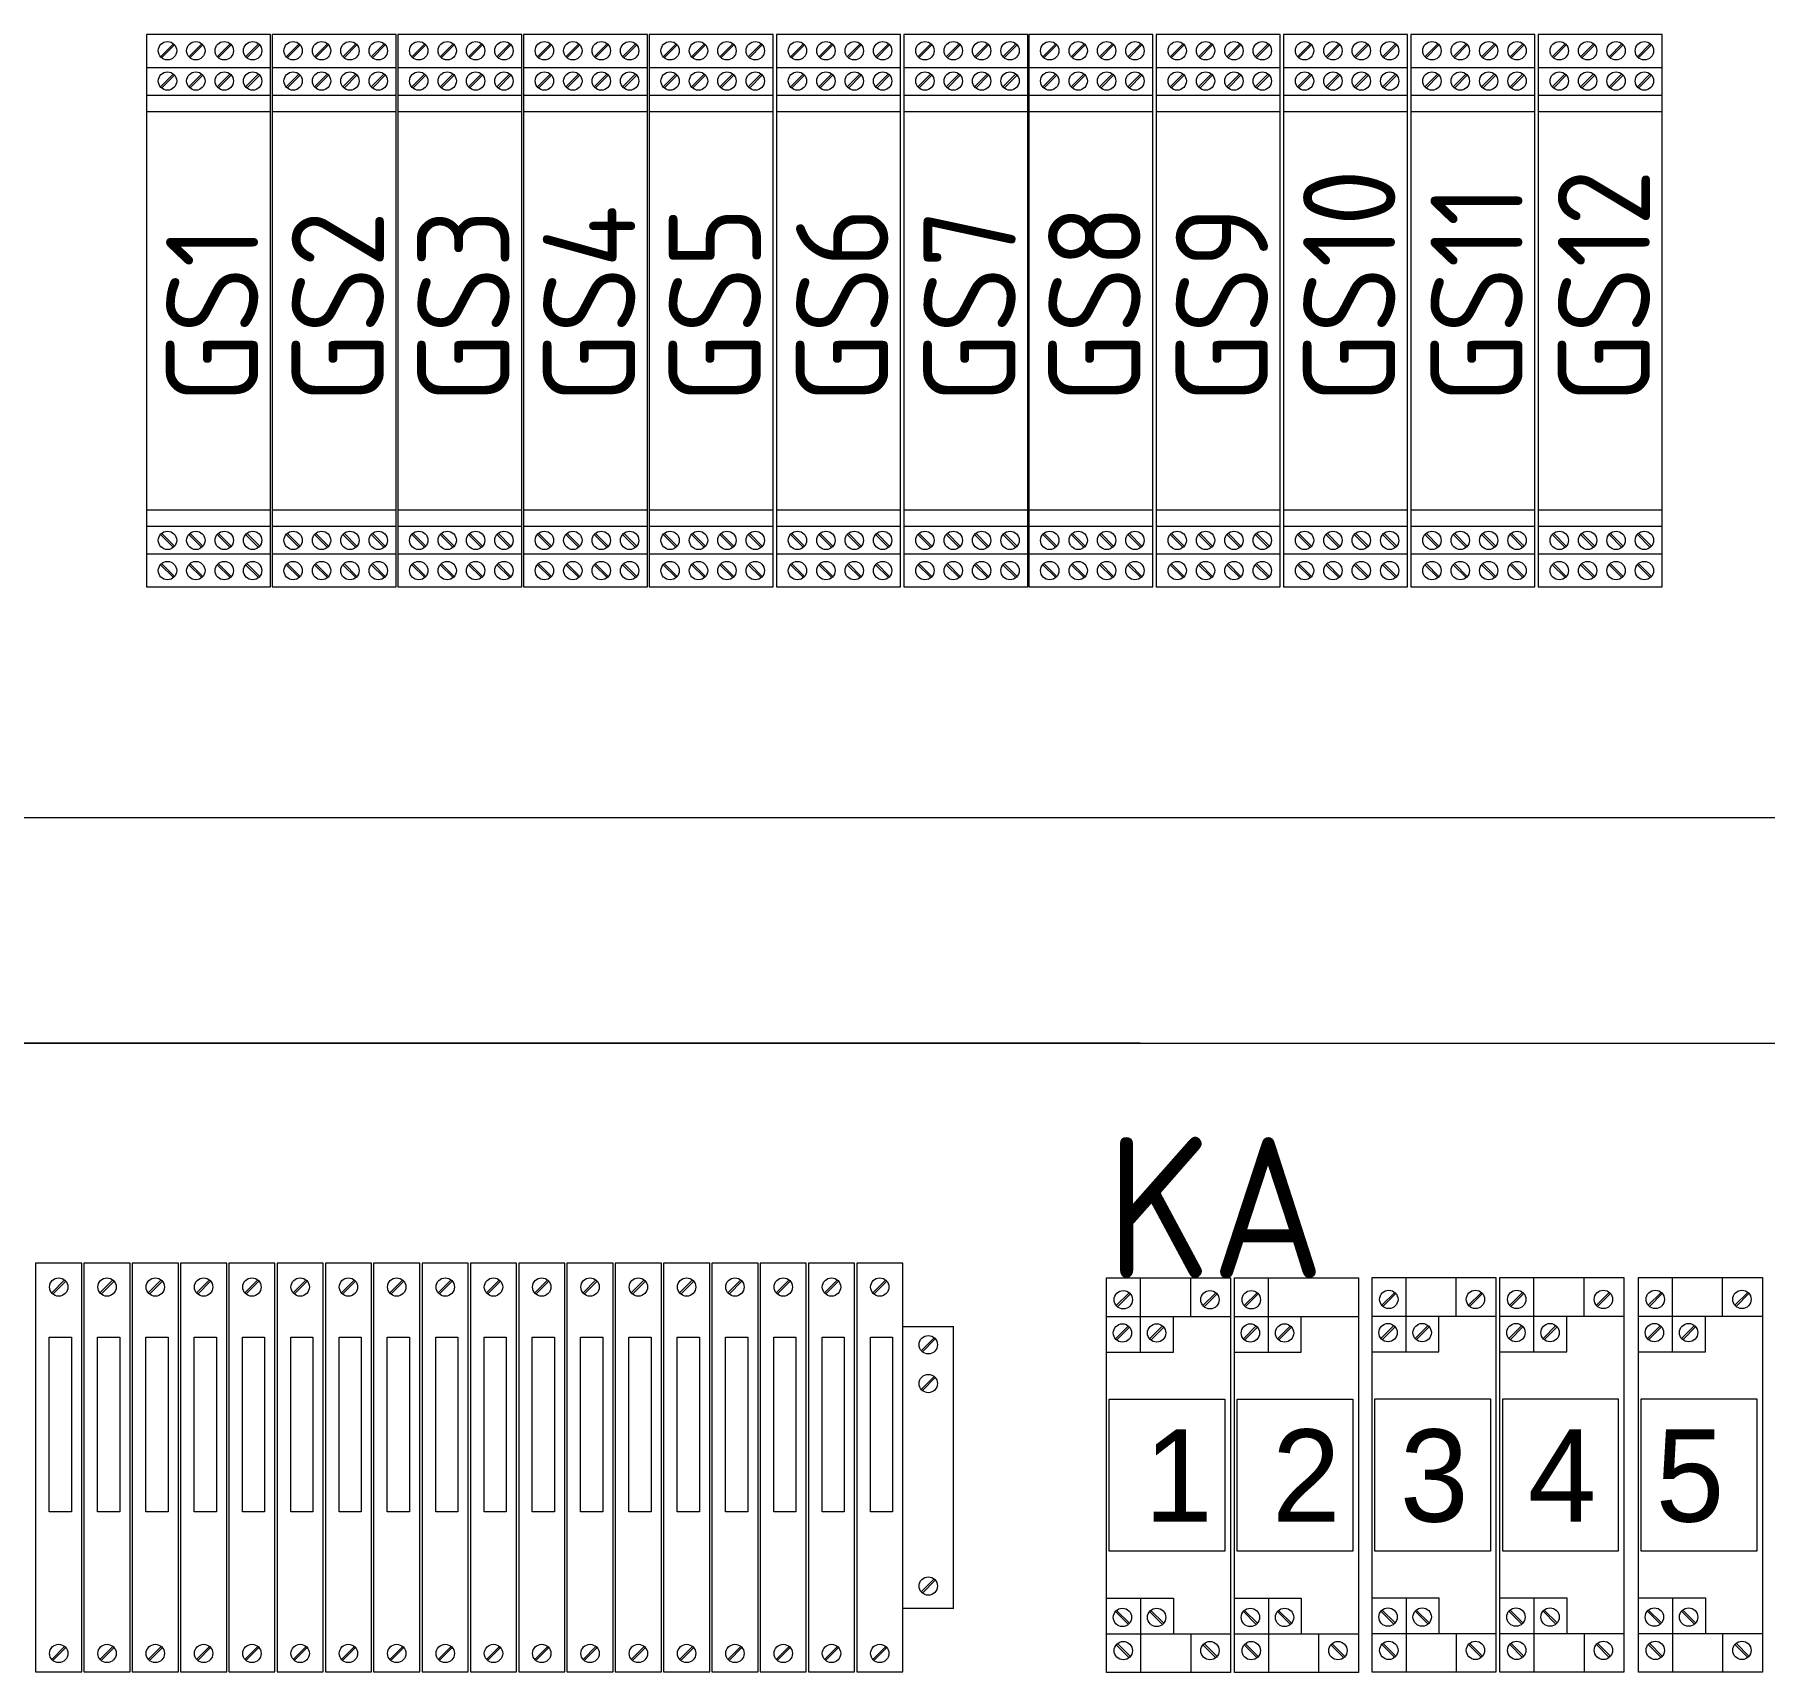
# Model space of a CAD drawing. Header units: millimetres. Extents: x 32721 to 103787, y 57624 to 127312.
# Drawn here: x 38642.2 to 38949.2, y 59503.5 to 59794.2 of the extents above; entities that cross this region are included whole.
import ezdxf

# ---------------------------------------------------------------- set-up
doc = ezdxf.new("R2010")
doc.units = ezdxf.units.MM
doc.header["$LTSCALE"] = 10
doc.layers.add('1轮廓实线层', color=7, linetype='Continuous', lineweight=18)
doc.layers.add('6文字层', color=3, linetype='Continuous', lineweight=18)
doc.styles.get("Standard").update_dxf_attribs({"font": 'isocp.shx', "width": 0.707, "bigfont": 'hztxt.shx'})
doc.styles.add('样式 1', font='SIMYOU.TTF', dxfattribs={"width": 0.75})

msp = doc.modelspace()

# ---------------------------------------------------------------- linework, layer by layer
at = {"layer": '1轮廓实线层', "lineweight": 13}
for p, q in [((38684.09, 59794.21), (38662.09, 59794.21)), ((38662.09, 59794.21), (38662.09, 59696.21)), ((38664.57, 59790.29), (38666.87, 59792.59)), ((38664.77, 59790.09), (38667.07, 59792.38)), ((38669.6, 59790.29), (38671.9, 59792.59)), ((38669.81, 59790.09), (38672.1, 59792.38)), ((38674.64, 59790.29), (38676.94, 59792.59)), ((38674.84, 59790.09), (38677.14, 59792.38)), ((38679.68, 59790.29), (38681.98, 59792.59)), ((38679.88, 59790.09), (38682.18, 59792.38)), ((38684.09, 59696.21), (38684.09, 59794.21)), ((38706.4, 59794.21), (38684.4, 59794.21)), ((38684.4, 59794.21), (38684.4, 59696.21)), ((38686.87, 59790.29), (38689.17, 59792.59)), ((38687.07, 59790.09), (38689.37, 59792.38)), ((38691.91, 59790.29), (38694.21, 59792.59)), ((38692.11, 59790.09), (38694.41, 59792.38)), ((38696.94, 59790.29), (38699.24, 59792.59)), ((38697.15, 59790.09), (38699.44, 59792.38)), ((38701.98, 59790.29), (38704.28, 59792.59)), ((38702.18, 59790.09), (38704.48, 59792.38)), ((38706.4, 59696.21), (38706.4, 59794.21)), ((38728.7, 59794.21), (38706.7, 59794.21)), ((38706.7, 59794.21), (38706.7, 59696.21)), ((38709.17, 59790.29), (38711.47, 59792.59)), ((38709.37, 59790.09), (38711.67, 59792.38)), ((38714.21, 59790.29), (38716.51, 59792.59)), ((38714.41, 59790.09), (38716.71, 59792.38)), ((38719.25, 59790.29), (38721.55, 59792.59)), ((38719.45, 59790.09), (38721.75, 59792.38)), ((38724.28, 59790.29), (38726.58, 59792.59)), ((38724.49, 59790.09), (38726.78, 59792.38)), ((38728.7, 59696.21), (38728.7, 59794.21)), ((38751, 59794.21), (38729, 59794.21)), ((38729, 59794.21), (38729, 59696.21)), ((38731.47, 59790.29), (38733.77, 59792.59)), ((38731.68, 59790.09), (38733.97, 59792.38)), ((38736.51, 59790.29), (38738.81, 59792.59)), ((38736.71, 59790.09), (38739.01, 59792.38)), ((38741.55, 59790.29), (38743.85, 59792.59)), ((38741.75, 59790.09), (38744.05, 59792.38)), ((38746.59, 59790.29), (38748.88, 59792.59)), ((38746.79, 59790.09), (38749.09, 59792.38)), ((38751, 59696.21), (38751, 59794.21)), ((38773.3, 59794.21), (38751.3, 59794.21)), ((38751.3, 59794.21), (38751.3, 59696.21)), ((38753.78, 59790.29), (38756.08, 59792.59)), ((38753.98, 59790.09), (38756.28, 59792.38)), ((38758.81, 59790.29), (38761.11, 59792.59)), ((38759.02, 59790.09), (38761.31, 59792.38)), ((38763.85, 59790.29), (38766.15, 59792.59)), ((38764.05, 59790.09), (38766.35, 59792.38)), ((38768.89, 59790.29), (38771.19, 59792.59)), ((38769.09, 59790.09), (38771.39, 59792.38)), ((38773.3, 59696.21), (38773.3, 59794.21)), ((38795.91, 59794.21), (38773.91, 59794.21)), ((38773.91, 59794.21), (38773.91, 59696.21)), ((38776.38, 59790.29), (38778.68, 59792.59)), ((38776.58, 59790.09), (38778.88, 59792.38)), ((38781.42, 59790.29), (38783.72, 59792.59)), ((38781.62, 59790.09), (38783.92, 59792.38)), ((38786.46, 59790.29), (38788.75, 59792.59)), ((38786.66, 59790.09), (38788.96, 59792.38)), ((38791.49, 59790.29), (38793.79, 59792.59)), ((38791.7, 59790.09), (38793.99, 59792.38)), ((38795.91, 59696.21), (38795.91, 59794.21)), ((38818.51, 59794.21), (38796.51, 59794.21)), ((38796.51, 59794.21), (38796.51, 59696.21)), ((38798.99, 59790.29), (38801.28, 59792.59)), ((38799.19, 59790.09), (38801.49, 59792.38)), ((38804.02, 59790.29), (38806.32, 59792.59)), ((38804.23, 59790.09), (38806.52, 59792.38)), ((38809.06, 59790.29), (38811.36, 59792.59)), ((38809.26, 59790.09), (38811.56, 59792.38)), ((38814.1, 59790.29), (38816.4, 59792.59)), ((38814.3, 59790.09), (38816.6, 59792.38)), ((38818.51, 59696.21), (38818.51, 59794.21)), ((38840.69, 59794.21), (38818.69, 59794.21)), ((38818.69, 59794.21), (38818.69, 59696.21)), ((38821.16, 59790.29), (38823.46, 59792.59)), ((38821.36, 59790.09), (38823.66, 59792.38)), ((38826.2, 59790.29), (38828.5, 59792.59)), ((38826.4, 59790.09), (38828.7, 59792.38)), ((38831.24, 59790.29), (38833.53, 59792.59)), ((38831.44, 59790.09), (38833.74, 59792.38)), ((38836.27, 59790.29), (38838.57, 59792.59)), ((38836.48, 59790.09), (38838.77, 59792.38)), ((38840.69, 59696.21), (38840.69, 59794.21)), ((38863.29, 59794.21), (38841.29, 59794.21)), ((38841.29, 59794.21), (38841.29, 59696.21)), ((38843.77, 59790.29), (38846.07, 59792.59)), ((38843.97, 59790.09), (38846.27, 59792.38)), ((38848.8, 59790.29), (38851.1, 59792.59)), ((38849.01, 59790.09), (38851.3, 59792.38)), ((38853.84, 59790.29), (38856.14, 59792.59)), ((38854.04, 59790.09), (38856.34, 59792.38)), ((38858.88, 59790.29), (38861.18, 59792.59)), ((38859.08, 59790.09), (38861.38, 59792.38)), ((38863.29, 59696.21), (38863.29, 59794.21)), ((38885.9, 59794.21), (38863.9, 59794.21)), ((38863.9, 59794.21), (38863.9, 59696.21)), ((38866.37, 59790.29), (38868.67, 59792.59)), ((38866.57, 59790.09), (38868.87, 59792.38)), ((38871.41, 59790.29), (38873.71, 59792.59)), ((38871.61, 59790.09), (38873.91, 59792.38)), ((38876.45, 59790.29), (38878.74, 59792.59)), ((38876.65, 59790.09), (38878.95, 59792.38)), ((38881.48, 59790.29), (38883.78, 59792.59)), ((38881.68, 59790.09), (38883.98, 59792.38)), ((38885.9, 59696.21), (38885.9, 59794.21)), ((38908.5, 59794.21), (38886.5, 59794.21)), ((38886.5, 59794.21), (38886.5, 59696.21)), ((38888.98, 59790.29), (38891.27, 59792.59)), ((38889.18, 59790.09), (38891.48, 59792.38)), ((38894.01, 59790.29), (38896.31, 59792.59)), ((38894.22, 59790.09), (38896.51, 59792.38)), ((38899.05, 59790.29), (38901.35, 59792.59)), ((38899.25, 59790.09), (38901.55, 59792.38)), ((38904.09, 59790.29), (38906.39, 59792.59)), ((38904.29, 59790.09), (38906.59, 59792.38)), ((38908.5, 59696.21), (38908.5, 59794.21)), ((38931.11, 59794.21), (38909.11, 59794.21)), ((38909.11, 59794.21), (38909.11, 59696.21)), ((38911.58, 59790.29), (38913.88, 59792.59)), ((38911.78, 59790.09), (38914.08, 59792.38)), ((38916.62, 59790.29), (38918.92, 59792.59)), ((38916.82, 59790.09), (38919.12, 59792.38)), ((38921.66, 59790.29), (38923.95, 59792.59)), ((38921.86, 59790.09), (38924.16, 59792.38)), ((38926.69, 59790.29), (38928.99, 59792.59)), ((38926.89, 59790.09), (38929.19, 59792.38)), ((38931.11, 59696.21), (38931.11, 59794.21)), ((38662.09, 59788.39), (38684.09, 59788.39)), ((38664.57, 59784.92), (38666.87, 59787.22)), ((38664.77, 59784.72), (38667.07, 59787.01)), ((38669.6, 59784.92), (38671.9, 59787.22)), ((38669.81, 59784.72), (38672.1, 59787.01)), ((38674.64, 59784.92), (38676.94, 59787.22)), ((38674.84, 59784.72), (38677.14, 59787.01)), ((38679.68, 59784.92), (38681.98, 59787.22)), ((38679.88, 59784.72), (38682.18, 59787.01)), ((38684.4, 59788.39), (38706.4, 59788.39)), ((38686.87, 59784.92), (38689.17, 59787.22)), ((38687.07, 59784.72), (38689.37, 59787.01)), ((38691.91, 59784.92), (38694.21, 59787.22)), ((38692.11, 59784.72), (38694.41, 59787.01)), ((38696.94, 59784.92), (38699.24, 59787.22)), ((38697.15, 59784.72), (38699.44, 59787.01)), ((38701.98, 59784.92), (38704.28, 59787.22)), ((38702.18, 59784.72), (38704.48, 59787.01)), ((38706.7, 59788.39), (38728.7, 59788.39)), ((38709.17, 59784.92), (38711.47, 59787.22)), ((38709.37, 59784.72), (38711.67, 59787.01)), ((38714.21, 59784.92), (38716.51, 59787.22)), ((38714.41, 59784.72), (38716.71, 59787.01)), ((38719.25, 59784.92), (38721.55, 59787.22)), ((38719.45, 59784.72), (38721.75, 59787.01)), ((38724.28, 59784.92), (38726.58, 59787.22)), ((38724.49, 59784.72), (38726.78, 59787.01)), ((38729, 59788.39), (38751, 59788.39)), ((38731.47, 59784.92), (38733.77, 59787.22)), ((38731.68, 59784.72), (38733.97, 59787.01)), ((38736.51, 59784.92), (38738.81, 59787.22)), ((38736.71, 59784.72), (38739.01, 59787.01)), ((38741.55, 59784.92), (38743.85, 59787.22)), ((38741.75, 59784.72), (38744.05, 59787.01)), ((38746.59, 59784.92), (38748.88, 59787.22)), ((38746.79, 59784.72), (38749.09, 59787.01)), ((38751.3, 59788.39), (38773.3, 59788.39)), ((38753.78, 59784.92), (38756.08, 59787.22)), ((38753.98, 59784.72), (38756.28, 59787.01)), ((38758.81, 59784.92), (38761.11, 59787.22)), ((38759.02, 59784.72), (38761.31, 59787.01)), ((38763.85, 59784.92), (38766.15, 59787.22)), ((38764.05, 59784.72), (38766.35, 59787.01)), ((38768.89, 59784.92), (38771.19, 59787.22)), ((38769.09, 59784.72), (38771.39, 59787.01)), ((38773.91, 59788.39), (38795.91, 59788.39)), ((38776.38, 59784.92), (38778.68, 59787.22)), ((38776.58, 59784.72), (38778.88, 59787.01)), ((38781.42, 59784.92), (38783.72, 59787.22)), ((38781.62, 59784.72), (38783.92, 59787.01)), ((38786.46, 59784.92), (38788.75, 59787.22)), ((38786.66, 59784.72), (38788.96, 59787.01)), ((38791.49, 59784.92), (38793.79, 59787.22)), ((38791.7, 59784.72), (38793.99, 59787.01)), ((38796.51, 59788.39), (38818.51, 59788.39)), ((38798.99, 59784.92), (38801.28, 59787.22)), ((38799.19, 59784.72), (38801.49, 59787.01)), ((38804.02, 59784.92), (38806.32, 59787.22)), ((38804.23, 59784.72), (38806.52, 59787.01)), ((38809.06, 59784.92), (38811.36, 59787.22)), ((38809.26, 59784.72), (38811.56, 59787.01)), ((38814.1, 59784.92), (38816.4, 59787.22)), ((38814.3, 59784.72), (38816.6, 59787.01)), ((38818.69, 59788.39), (38840.69, 59788.39)), ((38821.16, 59784.92), (38823.46, 59787.22)), ((38821.36, 59784.72), (38823.66, 59787.01)), ((38826.2, 59784.92), (38828.5, 59787.22)), ((38826.4, 59784.72), (38828.7, 59787.01)), ((38831.24, 59784.92), (38833.53, 59787.22)), ((38831.44, 59784.72), (38833.74, 59787.01)), ((38836.27, 59784.92), (38838.57, 59787.22)), ((38836.48, 59784.72), (38838.77, 59787.01)), ((38841.29, 59788.39), (38863.29, 59788.39)), ((38843.77, 59784.92), (38846.07, 59787.22)), ((38843.97, 59784.72), (38846.27, 59787.01)), ((38848.8, 59784.92), (38851.1, 59787.22)), ((38849.01, 59784.72), (38851.3, 59787.01)), ((38853.84, 59784.92), (38856.14, 59787.22)), ((38854.04, 59784.72), (38856.34, 59787.01)), ((38858.88, 59784.92), (38861.18, 59787.22)), ((38859.08, 59784.72), (38861.38, 59787.01)), ((38863.9, 59788.39), (38885.9, 59788.39)), ((38866.37, 59784.92), (38868.67, 59787.22)), ((38866.57, 59784.72), (38868.87, 59787.01)), ((38871.41, 59784.92), (38873.71, 59787.22)), ((38871.61, 59784.72), (38873.91, 59787.01)), ((38876.45, 59784.92), (38878.74, 59787.22)), ((38876.65, 59784.72), (38878.95, 59787.01)), ((38881.48, 59784.92), (38883.78, 59787.22)), ((38881.68, 59784.72), (38883.98, 59787.01)), ((38886.5, 59788.39), (38908.5, 59788.39)), ((38888.98, 59784.92), (38891.27, 59787.22)), ((38889.18, 59784.72), (38891.48, 59787.01)), ((38894.01, 59784.92), (38896.31, 59787.22)), ((38894.22, 59784.72), (38896.51, 59787.01)), ((38899.05, 59784.92), (38901.35, 59787.22)), ((38899.25, 59784.72), (38901.55, 59787.01)), ((38904.09, 59784.92), (38906.39, 59787.22)), ((38904.29, 59784.72), (38906.59, 59787.01)), ((38909.11, 59788.39), (38931.11, 59788.39)), ((38911.58, 59784.92), (38913.88, 59787.22)), ((38911.78, 59784.72), (38914.08, 59787.01)), ((38916.62, 59784.92), (38918.92, 59787.22)), ((38916.82, 59784.72), (38919.12, 59787.01)), ((38921.66, 59784.92), (38923.95, 59787.22)), ((38921.86, 59784.72), (38924.16, 59787.01)), ((38926.69, 59784.92), (38928.99, 59787.22)), ((38926.89, 59784.72), (38929.19, 59787.01)), ((38662.09, 59783.44), (38684.09, 59783.44)), ((38684.4, 59783.44), (38706.4, 59783.44)), ((38706.7, 59783.44), (38728.7, 59783.44)), ((38729, 59783.44), (38751, 59783.44)), ((38751.3, 59783.44), (38773.3, 59783.44)), ((38773.91, 59783.44), (38795.91, 59783.44)), ((38796.51, 59783.44), (38818.51, 59783.44)), ((38818.69, 59783.44), (38840.69, 59783.44)), ((38841.29, 59783.44), (38863.29, 59783.44)), ((38863.9, 59783.44), (38885.9, 59783.44)), ((38886.5, 59783.44), (38908.5, 59783.44)), ((38909.11, 59783.44), (38931.11, 59783.44)), ((38662.09, 59780.57), (38684.09, 59780.57)), ((38684.4, 59780.57), (38706.4, 59780.57)), ((38706.7, 59780.57), (38728.7, 59780.57)), ((38729, 59780.57), (38751, 59780.57)), ((38751.3, 59780.57), (38773.3, 59780.57)), ((38773.91, 59780.57), (38795.91, 59780.57)), ((38796.51, 59780.57), (38818.51, 59780.57)), ((38818.69, 59780.57), (38840.69, 59780.57)), ((38841.29, 59780.57), (38863.29, 59780.57)), ((38863.9, 59780.57), (38885.9, 59780.57)), ((38886.5, 59780.57), (38908.5, 59780.57)), ((38909.11, 59780.57), (38931.11, 59780.57)), ((38662.09, 59709.85), (38684.09, 59709.85)), ((38684.4, 59709.85), (38706.4, 59709.85)), ((38706.7, 59709.85), (38728.7, 59709.85)), ((38729, 59709.85), (38751, 59709.85)), ((38751.3, 59709.85), (38773.3, 59709.85)), ((38773.91, 59709.85), (38795.91, 59709.85)), ((38796.51, 59709.85), (38818.51, 59709.85)), ((38818.69, 59709.85), (38840.69, 59709.85)), ((38841.29, 59709.85), (38863.29, 59709.85)), ((38863.9, 59709.85), (38885.9, 59709.85)), ((38886.5, 59709.85), (38908.5, 59709.85)), ((38909.11, 59709.85), (38931.11, 59709.85)), ((38662.09, 59706.98), (38684.09, 59706.98)), ((38684.4, 59706.98), (38706.4, 59706.98)), ((38706.7, 59706.98), (38728.7, 59706.98)), ((38729, 59706.98), (38751, 59706.98)), ((38751.3, 59706.98), (38773.3, 59706.98)), ((38773.91, 59706.98), (38795.91, 59706.98)), ((38796.51, 59706.98), (38818.51, 59706.98)), ((38818.69, 59706.98), (38840.69, 59706.98)), ((38841.29, 59706.98), (38863.29, 59706.98)), ((38863.9, 59706.98), (38885.9, 59706.98)), ((38886.5, 59706.98), (38908.5, 59706.98)), ((38909.11, 59706.98), (38931.11, 59706.98)), ((38664.57, 59705.5), (38666.87, 59703.2)), ((38664.77, 59705.7), (38667.07, 59703.41)), ((38669.6, 59705.5), (38671.9, 59703.2)), ((38669.81, 59705.7), (38672.1, 59703.41)), ((38674.64, 59705.5), (38676.94, 59703.2)), ((38674.84, 59705.7), (38677.14, 59703.41)), ((38679.68, 59705.5), (38681.98, 59703.2)), ((38679.88, 59705.7), (38682.18, 59703.41)), ((38686.87, 59705.5), (38689.17, 59703.2)), ((38687.07, 59705.7), (38689.37, 59703.41)), ((38691.91, 59705.5), (38694.21, 59703.2)), ((38692.11, 59705.7), (38694.41, 59703.41)), ((38696.94, 59705.5), (38699.24, 59703.2)), ((38697.15, 59705.7), (38699.44, 59703.41)), ((38701.98, 59705.5), (38704.28, 59703.2)), ((38702.18, 59705.7), (38704.48, 59703.41)), ((38709.17, 59705.5), (38711.47, 59703.2)), ((38709.37, 59705.7), (38711.67, 59703.41)), ((38714.21, 59705.5), (38716.51, 59703.2)), ((38714.41, 59705.7), (38716.71, 59703.41)), ((38719.25, 59705.5), (38721.55, 59703.2)), ((38719.45, 59705.7), (38721.75, 59703.41)), ((38724.28, 59705.5), (38726.58, 59703.2)), ((38724.49, 59705.7), (38726.78, 59703.41)), ((38731.47, 59705.5), (38733.77, 59703.2)), ((38731.68, 59705.7), (38733.97, 59703.41)), ((38736.51, 59705.5), (38738.81, 59703.2)), ((38736.71, 59705.7), (38739.01, 59703.41)), ((38741.55, 59705.5), (38743.85, 59703.2)), ((38741.75, 59705.7), (38744.05, 59703.41)), ((38746.59, 59705.5), (38748.88, 59703.2)), ((38746.79, 59705.7), (38749.09, 59703.41)), ((38753.78, 59705.5), (38756.08, 59703.2)), ((38753.98, 59705.7), (38756.28, 59703.41)), ((38758.81, 59705.5), (38761.11, 59703.2)), ((38759.02, 59705.7), (38761.31, 59703.41)), ((38763.85, 59705.5), (38766.15, 59703.2)), ((38764.05, 59705.7), (38766.35, 59703.41)), ((38768.89, 59705.5), (38771.19, 59703.2)), ((38769.09, 59705.7), (38771.39, 59703.41)), ((38776.38, 59705.5), (38778.68, 59703.2)), ((38776.58, 59705.7), (38778.88, 59703.41)), ((38781.42, 59705.5), (38783.72, 59703.2)), ((38781.62, 59705.7), (38783.92, 59703.41)), ((38786.46, 59705.5), (38788.75, 59703.2)), ((38786.66, 59705.7), (38788.96, 59703.41)), ((38791.49, 59705.5), (38793.79, 59703.2)), ((38791.7, 59705.7), (38793.99, 59703.41)), ((38798.99, 59705.5), (38801.28, 59703.2)), ((38799.19, 59705.7), (38801.49, 59703.41)), ((38804.02, 59705.5), (38806.32, 59703.2)), ((38804.23, 59705.7), (38806.52, 59703.41)), ((38809.06, 59705.5), (38811.36, 59703.2)), ((38809.26, 59705.7), (38811.56, 59703.41)), ((38814.1, 59705.5), (38816.4, 59703.2)), ((38814.3, 59705.7), (38816.6, 59703.41)), ((38821.16, 59705.5), (38823.46, 59703.2)), ((38821.36, 59705.7), (38823.66, 59703.41)), ((38826.2, 59705.5), (38828.5, 59703.2)), ((38826.4, 59705.7), (38828.7, 59703.41)), ((38831.24, 59705.5), (38833.53, 59703.2)), ((38831.44, 59705.7), (38833.74, 59703.41)), ((38836.27, 59705.5), (38838.57, 59703.2)), ((38836.48, 59705.7), (38838.77, 59703.41)), ((38843.77, 59705.5), (38846.07, 59703.2)), ((38843.97, 59705.7), (38846.27, 59703.41)), ((38848.8, 59705.5), (38851.1, 59703.2)), ((38849.01, 59705.7), (38851.3, 59703.41)), ((38853.84, 59705.5), (38856.14, 59703.2)), ((38854.04, 59705.7), (38856.34, 59703.41)), ((38858.88, 59705.5), (38861.18, 59703.2)), ((38859.08, 59705.7), (38861.38, 59703.41)), ((38866.37, 59705.5), (38868.67, 59703.2)), ((38866.57, 59705.7), (38868.87, 59703.41)), ((38871.41, 59705.5), (38873.71, 59703.2)), ((38871.61, 59705.7), (38873.91, 59703.41)), ((38876.45, 59705.5), (38878.74, 59703.2)), ((38876.65, 59705.7), (38878.95, 59703.41)), ((38881.48, 59705.5), (38883.78, 59703.2)), ((38881.68, 59705.7), (38883.98, 59703.41)), ((38888.98, 59705.5), (38891.27, 59703.2)), ((38889.18, 59705.7), (38891.48, 59703.41)), ((38894.01, 59705.5), (38896.31, 59703.2)), ((38894.22, 59705.7), (38896.51, 59703.41)), ((38899.05, 59705.5), (38901.35, 59703.2)), ((38899.25, 59705.7), (38901.55, 59703.41)), ((38904.09, 59705.5), (38906.39, 59703.2)), ((38904.29, 59705.7), (38906.59, 59703.41)), ((38911.58, 59705.5), (38913.88, 59703.2)), ((38911.78, 59705.7), (38914.08, 59703.41)), ((38916.62, 59705.5), (38918.92, 59703.2)), ((38916.82, 59705.7), (38919.12, 59703.41)), ((38921.66, 59705.5), (38923.95, 59703.2)), ((38921.86, 59705.7), (38924.16, 59703.41)), ((38926.69, 59705.5), (38928.99, 59703.2)), ((38926.89, 59705.7), (38929.19, 59703.41)), ((38662.09, 59702.03), (38684.09, 59702.03)), ((38664.57, 59700.13), (38666.87, 59697.83)), ((38664.77, 59700.33), (38667.07, 59698.04)), ((38669.6, 59700.13), (38671.9, 59697.83)), ((38669.81, 59700.33), (38672.1, 59698.04)), ((38674.64, 59700.13), (38676.94, 59697.83)), ((38674.84, 59700.33), (38677.14, 59698.04)), ((38679.68, 59700.13), (38681.98, 59697.83)), ((38679.88, 59700.33), (38682.18, 59698.04)), ((38684.4, 59702.03), (38706.4, 59702.03)), ((38686.87, 59700.13), (38689.17, 59697.83)), ((38687.07, 59700.33), (38689.37, 59698.04)), ((38691.91, 59700.13), (38694.21, 59697.83)), ((38692.11, 59700.33), (38694.41, 59698.04)), ((38696.94, 59700.13), (38699.24, 59697.83)), ((38697.15, 59700.33), (38699.44, 59698.04)), ((38701.98, 59700.13), (38704.28, 59697.83)), ((38702.18, 59700.33), (38704.48, 59698.04)), ((38706.7, 59702.03), (38728.7, 59702.03)), ((38709.17, 59700.13), (38711.47, 59697.83)), ((38709.37, 59700.33), (38711.67, 59698.04)), ((38714.21, 59700.13), (38716.51, 59697.83)), ((38714.41, 59700.33), (38716.71, 59698.04)), ((38719.25, 59700.13), (38721.55, 59697.83)), ((38719.45, 59700.33), (38721.75, 59698.04)), ((38724.28, 59700.13), (38726.58, 59697.83)), ((38724.49, 59700.33), (38726.78, 59698.04)), ((38729, 59702.03), (38751, 59702.03)), ((38731.47, 59700.13), (38733.77, 59697.83)), ((38731.68, 59700.33), (38733.97, 59698.04)), ((38736.51, 59700.13), (38738.81, 59697.83)), ((38736.71, 59700.33), (38739.01, 59698.04)), ((38741.55, 59700.13), (38743.85, 59697.83)), ((38741.75, 59700.33), (38744.05, 59698.04)), ((38746.59, 59700.13), (38748.88, 59697.83)), ((38746.79, 59700.33), (38749.09, 59698.04)), ((38751.3, 59702.03), (38773.3, 59702.03)), ((38753.78, 59700.13), (38756.08, 59697.83)), ((38753.98, 59700.33), (38756.28, 59698.04)), ((38758.81, 59700.13), (38761.11, 59697.83)), ((38759.02, 59700.33), (38761.31, 59698.04)), ((38763.85, 59700.13), (38766.15, 59697.83)), ((38764.05, 59700.33), (38766.35, 59698.04)), ((38768.89, 59700.13), (38771.19, 59697.83)), ((38769.09, 59700.33), (38771.39, 59698.04)), ((38773.91, 59702.03), (38795.91, 59702.03)), ((38776.38, 59700.13), (38778.68, 59697.83)), ((38776.58, 59700.33), (38778.88, 59698.04)), ((38781.42, 59700.13), (38783.72, 59697.83)), ((38781.62, 59700.33), (38783.92, 59698.04)), ((38786.46, 59700.13), (38788.75, 59697.83)), ((38786.66, 59700.33), (38788.96, 59698.04)), ((38791.49, 59700.13), (38793.79, 59697.83)), ((38791.7, 59700.33), (38793.99, 59698.04)), ((38796.51, 59702.03), (38818.51, 59702.03)), ((38798.99, 59700.13), (38801.28, 59697.83)), ((38799.19, 59700.33), (38801.49, 59698.04)), ((38804.02, 59700.13), (38806.32, 59697.83)), ((38804.23, 59700.33), (38806.52, 59698.04)), ((38809.06, 59700.13), (38811.36, 59697.83)), ((38809.26, 59700.33), (38811.56, 59698.04)), ((38814.1, 59700.13), (38816.4, 59697.83)), ((38814.3, 59700.33), (38816.6, 59698.04)), ((38818.69, 59702.03), (38840.69, 59702.03)), ((38821.16, 59700.13), (38823.46, 59697.83)), ((38821.36, 59700.33), (38823.66, 59698.04)), ((38826.2, 59700.13), (38828.5, 59697.83)), ((38826.4, 59700.33), (38828.7, 59698.04)), ((38831.24, 59700.13), (38833.53, 59697.83)), ((38831.44, 59700.33), (38833.74, 59698.04)), ((38836.27, 59700.13), (38838.57, 59697.83)), ((38836.48, 59700.33), (38838.77, 59698.04)), ((38841.29, 59702.03), (38863.29, 59702.03)), ((38843.77, 59700.13), (38846.07, 59697.83)), ((38843.97, 59700.33), (38846.27, 59698.04)), ((38848.8, 59700.13), (38851.1, 59697.83)), ((38849.01, 59700.33), (38851.3, 59698.04)), ((38853.84, 59700.13), (38856.14, 59697.83)), ((38854.04, 59700.33), (38856.34, 59698.04)), ((38858.88, 59700.13), (38861.18, 59697.83)), ((38859.08, 59700.33), (38861.38, 59698.04)), ((38863.9, 59702.03), (38885.9, 59702.03)), ((38866.37, 59700.13), (38868.67, 59697.83)), ((38866.57, 59700.33), (38868.87, 59698.04)), ((38871.41, 59700.13), (38873.71, 59697.83)), ((38871.61, 59700.33), (38873.91, 59698.04)), ((38876.45, 59700.13), (38878.74, 59697.83)), ((38876.65, 59700.33), (38878.95, 59698.04)), ((38881.48, 59700.13), (38883.78, 59697.83)), ((38881.68, 59700.33), (38883.98, 59698.04)), ((38886.5, 59702.03), (38908.5, 59702.03)), ((38888.98, 59700.13), (38891.27, 59697.83)), ((38889.18, 59700.33), (38891.48, 59698.04)), ((38894.01, 59700.13), (38896.31, 59697.83)), ((38894.22, 59700.33), (38896.51, 59698.04)), ((38899.05, 59700.13), (38901.35, 59697.83)), ((38899.25, 59700.33), (38901.55, 59698.04)), ((38904.09, 59700.13), (38906.39, 59697.83)), ((38904.29, 59700.33), (38906.59, 59698.04)), ((38909.11, 59702.03), (38931.11, 59702.03)), ((38911.58, 59700.13), (38913.88, 59697.83)), ((38911.78, 59700.33), (38914.08, 59698.04)), ((38916.62, 59700.13), (38918.92, 59697.83)), ((38916.82, 59700.33), (38919.12, 59698.04)), ((38921.66, 59700.13), (38923.95, 59697.83)), ((38921.86, 59700.33), (38924.16, 59698.04)), ((38926.69, 59700.13), (38928.99, 59697.83)), ((38926.89, 59700.33), (38929.19, 59698.04)), ((38662.09, 59696.21), (38684.09, 59696.21)), ((38684.4, 59696.21), (38706.4, 59696.21)), ((38706.7, 59696.21), (38728.7, 59696.21)), ((38729, 59696.21), (38751, 59696.21)), ((38751.3, 59696.21), (38773.3, 59696.21)), ((38773.91, 59696.21), (38795.91, 59696.21)), ((38796.51, 59696.21), (38818.51, 59696.21)), ((38818.69, 59696.21), (38840.69, 59696.21)), ((38841.29, 59696.21), (38863.29, 59696.21)), ((38863.9, 59696.21), (38885.9, 59696.21)), ((38886.5, 59696.21), (38908.5, 59696.21)), ((38909.11, 59696.21), (38931.11, 59696.21)), ((38650.62, 59576.15), (38642.42, 59576.15)), ((38642.42, 59576.15), (38642.42, 59503.65)), ((38650.62, 59503.65), (38650.62, 59576.15)), ((38659.19, 59576.15), (38650.99, 59576.15)), ((38650.99, 59576.15), (38650.99, 59503.65)), ((38659.19, 59503.65), (38659.19, 59576.15)), ((38667.76, 59576.15), (38659.56, 59576.15)), ((38659.56, 59576.15), (38659.56, 59503.65)), ((38667.76, 59503.65), (38667.76, 59576.15)), ((38676.33, 59576.15), (38668.13, 59576.15)), ((38668.13, 59576.15), (38668.13, 59503.65)), ((38676.33, 59503.65), (38676.33, 59576.15)), ((38684.9, 59576.15), (38676.7, 59576.15)), ((38676.7, 59576.15), (38676.7, 59503.65)), ((38684.9, 59503.65), (38684.9, 59576.15)), ((38693.47, 59576.15), (38685.27, 59576.15)), ((38685.27, 59576.15), (38685.27, 59503.65)), ((38693.47, 59503.65), (38693.47, 59576.15)), ((38702.04, 59576.15), (38693.84, 59576.15)), ((38693.84, 59576.15), (38693.84, 59503.65)), ((38702.04, 59503.65), (38702.04, 59576.15)), ((38710.61, 59576.15), (38702.41, 59576.15)), ((38702.41, 59576.15), (38702.41, 59503.65)), ((38710.61, 59503.65), (38710.61, 59576.15)), ((38719.21, 59576.15), (38711.01, 59576.15)), ((38711.01, 59576.15), (38711.01, 59503.65)), ((38719.21, 59503.65), (38719.21, 59576.15)), ((38727.78, 59576.15), (38719.58, 59576.15)), ((38719.58, 59576.15), (38719.58, 59503.65)), ((38727.78, 59503.65), (38727.78, 59576.15)), ((38736.35, 59576.15), (38728.15, 59576.15)), ((38728.15, 59576.15), (38728.15, 59503.65)), ((38736.35, 59503.65), (38736.35, 59576.15)), ((38744.92, 59576.15), (38736.72, 59576.15)), ((38736.72, 59576.15), (38736.72, 59503.65)), ((38744.92, 59503.65), (38744.92, 59576.15)), ((38753.49, 59576.15), (38745.29, 59576.15)), ((38745.29, 59576.15), (38745.29, 59503.65)), ((38753.49, 59503.65), (38753.49, 59576.15)), ((38762.06, 59576.15), (38753.86, 59576.15)), ((38753.86, 59576.15), (38753.86, 59503.65)), ((38762.06, 59503.65), (38762.06, 59576.15)), ((38770.63, 59576.15), (38762.43, 59576.15)), ((38762.43, 59576.15), (38762.43, 59503.65)), ((38770.63, 59503.65), (38770.63, 59576.15)), ((38779.2, 59576.15), (38771, 59576.15)), ((38771, 59576.15), (38771, 59503.65)), ((38779.2, 59503.65), (38779.2, 59576.15)), ((38787.77, 59576.15), (38779.57, 59576.15)), ((38779.57, 59576.15), (38779.57, 59503.65)), ((38787.77, 59503.65), (38787.77, 59576.15)), ((38796.34, 59576.15), (38788.14, 59576.15)), ((38788.14, 59576.15), (38788.14, 59503.65)), ((38796.34, 59503.65), (38796.34, 59576.15)), ((38645.27, 59570.89), (38647.57, 59573.18)), ((38645.47, 59570.68), (38647.77, 59572.98)), ((38653.84, 59570.89), (38656.14, 59573.18)), ((38654.04, 59570.68), (38656.34, 59572.98)), ((38662.41, 59570.89), (38664.71, 59573.18)), ((38662.61, 59570.68), (38664.91, 59572.98)), ((38670.98, 59570.89), (38673.28, 59573.18)), ((38671.18, 59570.68), (38673.48, 59572.98)), ((38679.55, 59570.89), (38681.85, 59573.18)), ((38679.75, 59570.68), (38682.05, 59572.98)), ((38688.12, 59570.89), (38690.42, 59573.18)), ((38688.32, 59570.68), (38690.62, 59572.98)), ((38696.69, 59570.89), (38698.99, 59573.18)), ((38696.89, 59570.68), (38699.19, 59572.98)), ((38705.26, 59570.89), (38707.56, 59573.18)), ((38705.46, 59570.68), (38707.76, 59572.98)), ((38713.86, 59570.89), (38716.16, 59573.18)), ((38714.06, 59570.68), (38716.36, 59572.98)), ((38722.43, 59570.89), (38724.73, 59573.18)), ((38722.63, 59570.68), (38724.93, 59572.98)), ((38731, 59570.89), (38733.3, 59573.18)), ((38731.2, 59570.68), (38733.5, 59572.98)), ((38739.57, 59570.89), (38741.87, 59573.18)), ((38739.77, 59570.68), (38742.07, 59572.98)), ((38748.14, 59570.89), (38750.44, 59573.18)), ((38748.34, 59570.68), (38750.64, 59572.98)), ((38756.71, 59570.89), (38759.01, 59573.18)), ((38756.91, 59570.68), (38759.21, 59572.98)), ((38765.28, 59570.89), (38767.58, 59573.18)), ((38765.48, 59570.68), (38767.78, 59572.98)), ((38773.85, 59570.89), (38776.15, 59573.18)), ((38774.05, 59570.68), (38776.35, 59572.98)), ((38782.42, 59570.89), (38784.72, 59573.18)), ((38782.62, 59570.68), (38784.92, 59572.98)), ((38790.99, 59570.89), (38793.29, 59573.18)), ((38791.19, 59570.68), (38793.49, 59572.98)), ((38832.47, 59573.53), (38854.47, 59573.53)), ((38832.47, 59503.53), (38832.47, 59573.53)), ((38834.21, 59568.62), (38836.51, 59570.92)), ((38838.51, 59567.84), (38838.51, 59573.53)), ((38847.42, 59566.69), (38847.42, 59573.53)), ((38849.59, 59568.62), (38851.89, 59570.92)), ((38854.47, 59573.53), (38854.47, 59503.53)), ((38855.18, 59573.53), (38877.18, 59573.53)), ((38855.18, 59503.53), (38855.18, 59573.53)), ((38856.91, 59568.62), (38859.21, 59570.92)), ((38861.21, 59567.84), (38861.21, 59573.53)), ((38877.18, 59573.53), (38877.18, 59503.53)), ((38879.6, 59573.59), (38901.6, 59573.59)), ((38879.6, 59503.59), (38879.6, 59573.59)), ((38881.33, 59568.68), (38883.63, 59570.98)), ((38885.64, 59567.9), (38885.64, 59573.59)), ((38894.55, 59566.75), (38894.55, 59573.59)), ((38896.72, 59568.68), (38899.01, 59570.98)), ((38901.6, 59573.59), (38901.6, 59503.59)), ((38902.3, 59573.59), (38924.3, 59573.59)), ((38902.3, 59503.59), (38902.3, 59573.59)), ((38904.04, 59568.68), (38906.33, 59570.98)), ((38908.34, 59567.9), (38908.34, 59573.59)), ((38917.25, 59566.75), (38917.25, 59573.59)), ((38919.42, 59568.68), (38921.71, 59570.98)), ((38924.3, 59573.59), (38924.3, 59503.59)), ((38926.89, 59573.59), (38948.89, 59573.59)), ((38926.89, 59503.59), (38926.89, 59573.59)), ((38928.62, 59568.68), (38930.92, 59570.98)), ((38932.92, 59567.9), (38932.92, 59573.59)), ((38941.83, 59566.75), (38941.83, 59573.59)), ((38944, 59568.68), (38946.3, 59570.98)), ((38948.89, 59573.59), (38948.89, 59503.59)), ((38834.41, 59568.42), (38836.71, 59570.72)), ((38838.51, 59560.35), (38838.51, 59567.84)), ((38849.79, 59568.42), (38852.09, 59570.72)), ((38857.11, 59568.42), (38859.41, 59570.72)), ((38861.21, 59560.35), (38861.21, 59567.84)), ((38881.54, 59568.48), (38883.83, 59570.77)), ((38885.64, 59560.4), (38885.64, 59567.9)), ((38896.92, 59568.48), (38899.21, 59570.77)), ((38904.24, 59568.48), (38906.53, 59570.77)), ((38908.34, 59560.4), (38908.34, 59567.9)), ((38919.62, 59568.48), (38921.92, 59570.77)), ((38928.82, 59568.48), (38931.12, 59570.77)), ((38932.92, 59560.4), (38932.92, 59567.9)), ((38944.2, 59568.48), (38946.5, 59570.77)), ((38796.34, 59564.9), (38805.34, 59564.9)), ((38796.34, 59514.9), (38796.34, 59564.9)), ((38805.34, 59514.9), (38805.34, 59564.9)), ((38832.47, 59566.69), (38854.47, 59566.69)), ((38834.06, 59562.72), (38836.36, 59565.02)), ((38834.26, 59562.52), (38836.56, 59564.82)), ((38840.12, 59562.72), (38842.42, 59565.02)), ((38840.32, 59562.52), (38842.62, 59564.82)), ((38844.35, 59560.35), (38844.35, 59566.69)), ((38855.18, 59566.69), (38877.18, 59566.69)), ((38856.76, 59562.72), (38859.06, 59565.02)), ((38856.96, 59562.52), (38859.26, 59564.82)), ((38862.82, 59562.72), (38865.12, 59565.02)), ((38863.02, 59562.52), (38865.32, 59564.82)), ((38867.05, 59560.35), (38867.05, 59566.69)), ((38879.6, 59566.75), (38901.6, 59566.75)), ((38881.19, 59562.78), (38883.49, 59565.07)), ((38881.39, 59562.57), (38883.69, 59564.87)), ((38887.25, 59562.78), (38889.55, 59565.07)), ((38887.45, 59562.57), (38889.75, 59564.87)), ((38891.47, 59560.4), (38891.47, 59566.75)), ((38902.3, 59566.75), (38924.3, 59566.75)), ((38903.89, 59562.78), (38906.19, 59565.07)), ((38904.09, 59562.57), (38906.39, 59564.87)), ((38909.95, 59562.78), (38912.25, 59565.07)), ((38910.15, 59562.57), (38912.45, 59564.87)), ((38914.18, 59560.4), (38914.18, 59566.75)), ((38926.89, 59566.75), (38948.89, 59566.75)), ((38928.47, 59562.78), (38930.77, 59565.07)), ((38928.67, 59562.57), (38930.97, 59564.87)), ((38934.53, 59562.78), (38936.83, 59565.07)), ((38934.74, 59562.57), (38937.03, 59564.87)), ((38938.76, 59560.4), (38938.76, 59566.75)), ((38799.59, 59560.63), (38801.89, 59562.93)), ((38799.79, 59560.43), (38802.09, 59562.73)), ((38832.47, 59560.35), (38844.35, 59560.35)), ((38855.18, 59560.35), (38867.05, 59560.35)), ((38879.6, 59560.4), (38891.47, 59560.4)), ((38902.3, 59560.4), (38914.18, 59560.4)), ((38926.89, 59560.4), (38938.76, 59560.4)), ((38799.59, 59553.76), (38801.89, 59556.05)), ((38799.79, 59553.55), (38802.09, 59555.85)), ((38799.59, 59517.81), (38801.89, 59520.11)), ((38799.79, 59517.61), (38802.09, 59519.91)), ((38832.47, 59516.71), (38844.35, 59516.71)), ((38838.51, 59516.71), (38838.51, 59509.22)), ((38844.35, 59516.71), (38844.35, 59510.37)), ((38855.18, 59516.71), (38867.05, 59516.71)), ((38861.21, 59516.71), (38861.21, 59509.22)), ((38867.05, 59516.71), (38867.05, 59510.37)), ((38879.6, 59516.77), (38891.47, 59516.77)), ((38885.64, 59516.77), (38885.64, 59509.27)), ((38891.47, 59516.77), (38891.47, 59510.42)), ((38902.3, 59516.77), (38914.18, 59516.77)), ((38908.34, 59516.77), (38908.34, 59509.27)), ((38914.18, 59516.77), (38914.18, 59510.42)), ((38926.89, 59516.77), (38938.76, 59516.77)), ((38932.92, 59516.77), (38932.92, 59509.27)), ((38938.76, 59516.77), (38938.76, 59510.42)), ((38805.34, 59514.9), (38796.34, 59514.9)), ((38834.06, 59514.34), (38836.36, 59512.04)), ((38834.26, 59514.54), (38836.56, 59512.24)), ((38840.12, 59514.34), (38842.42, 59512.04)), ((38840.32, 59514.54), (38842.62, 59512.24)), ((38856.76, 59514.34), (38859.06, 59512.04)), ((38856.96, 59514.54), (38859.26, 59512.24)), ((38862.82, 59514.34), (38865.12, 59512.04)), ((38863.02, 59514.54), (38865.32, 59512.24)), ((38881.19, 59514.39), (38883.49, 59512.1)), ((38881.39, 59514.6), (38883.69, 59512.3)), ((38887.25, 59514.39), (38889.55, 59512.1)), ((38887.45, 59514.6), (38889.75, 59512.3)), ((38903.89, 59514.39), (38906.19, 59512.1)), ((38904.09, 59514.6), (38906.39, 59512.3)), ((38909.95, 59514.39), (38912.25, 59512.1)), ((38910.15, 59514.6), (38912.45, 59512.3)), ((38928.47, 59514.39), (38930.77, 59512.1)), ((38928.67, 59514.6), (38930.97, 59512.3)), ((38934.53, 59514.39), (38936.83, 59512.1)), ((38934.74, 59514.6), (38937.03, 59512.3)), ((38832.47, 59510.37), (38854.47, 59510.37)), ((38847.42, 59510.37), (38847.42, 59503.53)), ((38855.18, 59510.37), (38877.18, 59510.37)), ((38870.12, 59510.37), (38870.12, 59503.53)), ((38879.6, 59510.42), (38901.6, 59510.42)), ((38894.55, 59510.42), (38894.55, 59503.59)), ((38902.3, 59510.42), (38924.3, 59510.42)), ((38917.25, 59510.42), (38917.25, 59503.59)), ((38926.89, 59510.42), (38948.89, 59510.42)), ((38941.83, 59510.42), (38941.83, 59503.59)), ((38645.27, 59505.84), (38647.57, 59508.14)), ((38645.47, 59505.64), (38647.77, 59507.94)), ((38653.84, 59505.84), (38656.14, 59508.14)), ((38654.04, 59505.64), (38656.34, 59507.94)), ((38662.41, 59505.84), (38664.71, 59508.14)), ((38662.61, 59505.64), (38664.91, 59507.94)), ((38670.98, 59505.84), (38673.28, 59508.14)), ((38671.18, 59505.64), (38673.48, 59507.94)), ((38679.55, 59505.84), (38681.85, 59508.14)), ((38679.75, 59505.64), (38682.05, 59507.94)), ((38688.12, 59505.84), (38690.42, 59508.14)), ((38688.32, 59505.64), (38690.62, 59507.94)), ((38696.69, 59505.84), (38698.99, 59508.14)), ((38696.89, 59505.64), (38699.19, 59507.94)), ((38705.26, 59505.84), (38707.56, 59508.14)), ((38705.46, 59505.64), (38707.76, 59507.94)), ((38713.86, 59505.84), (38716.16, 59508.14)), ((38714.06, 59505.64), (38716.36, 59507.94)), ((38722.43, 59505.84), (38724.73, 59508.14)), ((38722.63, 59505.64), (38724.93, 59507.94)), ((38731, 59505.84), (38733.3, 59508.14)), ((38731.2, 59505.64), (38733.5, 59507.94)), ((38739.57, 59505.84), (38741.87, 59508.14)), ((38739.77, 59505.64), (38742.07, 59507.94)), ((38748.14, 59505.84), (38750.44, 59508.14)), ((38748.34, 59505.64), (38750.64, 59507.94)), ((38756.71, 59505.84), (38759.01, 59508.14)), ((38756.91, 59505.64), (38759.21, 59507.94)), ((38765.28, 59505.84), (38767.58, 59508.14)), ((38765.48, 59505.64), (38767.78, 59507.94)), ((38773.85, 59505.84), (38776.15, 59508.14)), ((38774.05, 59505.64), (38776.35, 59507.94)), ((38782.42, 59505.84), (38784.72, 59508.14)), ((38782.62, 59505.64), (38784.92, 59507.94)), ((38790.99, 59505.84), (38793.29, 59508.14)), ((38791.19, 59505.64), (38793.49, 59507.94)), ((38834.21, 59508.44), (38836.51, 59506.14)), ((38834.41, 59508.64), (38836.71, 59506.34)), ((38838.51, 59509.22), (38838.51, 59503.53)), ((38849.59, 59508.44), (38851.89, 59506.14)), ((38849.79, 59508.64), (38852.09, 59506.34)), ((38856.91, 59508.44), (38859.21, 59506.14)), ((38857.11, 59508.64), (38859.41, 59506.34)), ((38861.21, 59509.22), (38861.21, 59503.53)), ((38872.29, 59508.44), (38874.59, 59506.14)), ((38872.49, 59508.64), (38874.79, 59506.34)), ((38881.33, 59508.49), (38883.63, 59506.19)), ((38881.54, 59508.69), (38883.83, 59506.4)), ((38885.64, 59509.27), (38885.64, 59503.59)), ((38896.72, 59508.49), (38899.01, 59506.19)), ((38896.92, 59508.69), (38899.21, 59506.4)), ((38904.04, 59508.49), (38906.33, 59506.19)), ((38904.24, 59508.69), (38906.53, 59506.4)), ((38908.34, 59509.27), (38908.34, 59503.59)), ((38919.42, 59508.49), (38921.71, 59506.19)), ((38919.62, 59508.69), (38921.92, 59506.4)), ((38928.62, 59508.49), (38930.92, 59506.19)), ((38928.82, 59508.69), (38931.12, 59506.4)), ((38932.92, 59509.27), (38932.92, 59503.59)), ((38944, 59508.49), (38946.3, 59506.19)), ((38944.2, 59508.69), (38946.5, 59506.4)), ((38642.42, 59503.65), (38650.62, 59503.65)), ((38650.99, 59503.65), (38659.19, 59503.65)), ((38659.56, 59503.65), (38667.76, 59503.65)), ((38668.13, 59503.65), (38676.33, 59503.65)), ((38676.7, 59503.65), (38684.9, 59503.65)), ((38685.27, 59503.65), (38693.47, 59503.65)), ((38693.84, 59503.65), (38702.04, 59503.65)), ((38702.41, 59503.65), (38710.61, 59503.65)), ((38711.01, 59503.65), (38719.21, 59503.65)), ((38719.58, 59503.65), (38727.78, 59503.65)), ((38728.15, 59503.65), (38736.35, 59503.65)), ((38736.72, 59503.65), (38744.92, 59503.65)), ((38745.29, 59503.65), (38753.49, 59503.65)), ((38753.86, 59503.65), (38762.06, 59503.65)), ((38762.43, 59503.65), (38770.63, 59503.65)), ((38771, 59503.65), (38779.2, 59503.65)), ((38779.57, 59503.65), (38787.77, 59503.65)), ((38788.14, 59503.65), (38796.34, 59503.65)), ((38854.47, 59503.53), (38832.47, 59503.53)), ((38877.18, 59503.53), (38855.18, 59503.53)), ((38901.6, 59503.59), (38879.6, 59503.59)), ((38924.3, 59503.59), (38902.3, 59503.59)), ((38948.89, 59503.59), (38926.89, 59503.59))]:
    msp.add_line(p, q, dxfattribs=at)
at = {"layer": '1轮廓实线层'}
for p, q in [((38838.44, 59655.21), (38095.01, 59655.21)), ((39239.42, 59655.21), (38095.03, 59655.21)), ((38838.44, 59615.21), (38095.01, 59615.21)), ((38095.01, 59615.21), (39239.44, 59615.21))]:
    msp.add_line(p, q, dxfattribs=at)
at = {"layer": '1轮廓实线层', "lineweight": 13}
for points in [[(38644.84, 59563), (38648.78, 59563), (38648.78, 59532.05), (38644.84, 59532.05)], [(38653.41, 59563), (38657.35, 59563), (38657.35, 59532.05), (38653.41, 59532.05)], [(38661.98, 59563), (38665.92, 59563), (38665.92, 59532.05), (38661.98, 59532.05)], [(38670.55, 59563), (38674.49, 59563), (38674.49, 59532.05), (38670.55, 59532.05)], [(38679.12, 59563), (38683.06, 59563), (38683.06, 59532.05), (38679.12, 59532.05)], [(38687.69, 59563), (38691.64, 59563), (38691.64, 59532.05), (38687.69, 59532.05)], [(38696.26, 59563), (38700.21, 59563), (38700.21, 59532.05), (38696.26, 59532.05)], [(38704.83, 59563), (38708.78, 59563), (38708.78, 59532.05), (38704.83, 59532.05)], [(38713.43, 59563), (38717.37, 59563), (38717.37, 59532.05), (38713.43, 59532.05)], [(38722, 59563), (38725.94, 59563), (38725.94, 59532.05), (38722, 59532.05)], [(38730.57, 59563), (38734.51, 59563), (38734.51, 59532.05), (38730.57, 59532.05)], [(38739.14, 59563), (38743.08, 59563), (38743.08, 59532.05), (38739.14, 59532.05)], [(38747.71, 59563), (38751.65, 59563), (38751.65, 59532.05), (38747.71, 59532.05)], [(38756.28, 59563), (38760.22, 59563), (38760.22, 59532.05), (38756.28, 59532.05)], [(38764.85, 59563), (38768.79, 59563), (38768.79, 59532.05), (38764.85, 59532.05)], [(38773.42, 59563), (38777.36, 59563), (38777.36, 59532.05), (38773.42, 59532.05)], [(38781.99, 59563), (38785.93, 59563), (38785.93, 59532.05), (38781.99, 59532.05)], [(38790.56, 59563), (38794.5, 59563), (38794.5, 59532.05), (38790.56, 59532.05)], [(38832.96, 59552.04), (38853.47, 59552.04), (38853.47, 59525.02), (38832.96, 59525.02)], [(38855.66, 59552.04), (38876.17, 59552.04), (38876.17, 59525.02), (38855.66, 59525.02)], [(38880.09, 59552.1), (38900.6, 59552.1), (38900.6, 59525.07), (38880.09, 59525.07)], [(38902.79, 59552.1), (38923.3, 59552.1), (38923.3, 59525.07), (38902.79, 59525.07)], [(38927.37, 59552.1), (38947.88, 59552.1), (38947.88, 59525.07), (38927.37, 59525.07)]]:
    msp.add_lwpolyline(points, close=True, dxfattribs=at)
for centre in [(38665.82, 59791.34), (38670.85, 59791.34), (38675.89, 59791.34), (38680.93, 59791.34), (38688.12, 59791.34), (38693.16, 59791.34), (38698.19, 59791.34), (38703.23, 59791.34), (38710.42, 59791.34), (38715.46, 59791.34), (38720.5, 59791.34), (38725.53, 59791.34), (38732.72, 59791.34), (38737.76, 59791.34), (38742.8, 59791.34), (38747.84, 59791.34), (38755.03, 59791.34), (38760.06, 59791.34), (38765.1, 59791.34), (38770.14, 59791.34), (38777.63, 59791.34), (38782.67, 59791.34), (38787.71, 59791.34), (38792.74, 59791.34), (38800.24, 59791.34), (38805.27, 59791.34), (38810.31, 59791.34), (38815.35, 59791.34), (38822.41, 59791.34), (38827.45, 59791.34), (38832.49, 59791.34), (38837.52, 59791.34), (38845.02, 59791.34), (38850.05, 59791.34), (38855.09, 59791.34), (38860.13, 59791.34), (38867.62, 59791.34), (38872.66, 59791.34), (38877.7, 59791.34), (38882.73, 59791.34), (38890.23, 59791.34), (38895.26, 59791.34), (38900.3, 59791.34), (38905.34, 59791.34), (38912.83, 59791.34), (38917.87, 59791.34), (38922.91, 59791.34), (38927.94, 59791.34), (38665.82, 59785.97), (38670.85, 59785.97), (38675.89, 59785.97), (38680.93, 59785.97), (38688.12, 59785.97), (38693.16, 59785.97), (38698.19, 59785.97), (38703.23, 59785.97), (38710.42, 59785.97), (38715.46, 59785.97), (38720.5, 59785.97), (38725.53, 59785.97), (38732.72, 59785.97), (38737.76, 59785.97), (38742.8, 59785.97), (38747.84, 59785.97), (38755.03, 59785.97), (38760.06, 59785.97), (38765.1, 59785.97), (38770.14, 59785.97), (38777.63, 59785.97), (38782.67, 59785.97), (38787.71, 59785.97), (38792.74, 59785.97), (38800.24, 59785.97), (38805.27, 59785.97), (38810.31, 59785.97), (38815.35, 59785.97), (38822.41, 59785.97), (38827.45, 59785.97), (38832.49, 59785.97), (38837.52, 59785.97), (38845.02, 59785.97), (38850.05, 59785.97), (38855.09, 59785.97), (38860.13, 59785.97), (38867.62, 59785.97), (38872.66, 59785.97), (38877.7, 59785.97), (38882.73, 59785.97), (38890.23, 59785.97), (38895.26, 59785.97), (38900.3, 59785.97), (38905.34, 59785.97), (38912.83, 59785.97), (38917.87, 59785.97), (38922.91, 59785.97), (38927.94, 59785.97), (38665.82, 59704.45), (38670.85, 59704.45), (38675.89, 59704.45), (38680.93, 59704.45), (38688.12, 59704.45), (38693.16, 59704.45), (38698.19, 59704.45), (38703.23, 59704.45), (38710.42, 59704.45), (38715.46, 59704.45), (38720.5, 59704.45), (38725.53, 59704.45), (38732.72, 59704.45), (38737.76, 59704.45), (38742.8, 59704.45), (38747.84, 59704.45), (38755.03, 59704.45), (38760.06, 59704.45), (38765.1, 59704.45), (38770.14, 59704.45), (38777.63, 59704.45), (38782.67, 59704.45), (38787.71, 59704.45), (38792.74, 59704.45), (38800.24, 59704.45), (38805.27, 59704.45), (38810.31, 59704.45), (38815.35, 59704.45), (38822.41, 59704.45), (38827.45, 59704.45), (38832.49, 59704.45), (38837.52, 59704.45), (38845.02, 59704.45), (38850.05, 59704.45), (38855.09, 59704.45), (38860.13, 59704.45), (38867.62, 59704.45), (38872.66, 59704.45), (38877.7, 59704.45), (38882.73, 59704.45), (38890.23, 59704.45), (38895.26, 59704.45), (38900.3, 59704.45), (38905.34, 59704.45), (38912.83, 59704.45), (38917.87, 59704.45), (38922.91, 59704.45), (38927.94, 59704.45), (38665.82, 59699.08), (38670.85, 59699.08), (38675.89, 59699.08), (38680.93, 59699.08), (38688.12, 59699.08), (38693.16, 59699.08), (38698.19, 59699.08), (38703.23, 59699.08), (38710.42, 59699.08), (38715.46, 59699.08), (38720.5, 59699.08), (38725.53, 59699.08), (38732.72, 59699.08), (38737.76, 59699.08), (38742.8, 59699.08), (38747.84, 59699.08), (38755.03, 59699.08), (38760.06, 59699.08), (38765.1, 59699.08), (38770.14, 59699.08), (38777.63, 59699.08), (38782.67, 59699.08), (38787.71, 59699.08), (38792.74, 59699.08), (38800.24, 59699.08), (38805.27, 59699.08), (38810.31, 59699.08), (38815.35, 59699.08), (38822.41, 59699.08), (38827.45, 59699.08), (38832.49, 59699.08), (38837.52, 59699.08), (38845.02, 59699.08), (38850.05, 59699.08), (38855.09, 59699.08), (38860.13, 59699.08), (38867.62, 59699.08), (38872.66, 59699.08), (38877.7, 59699.08), (38882.73, 59699.08), (38890.23, 59699.08), (38895.26, 59699.08), (38900.3, 59699.08), (38905.34, 59699.08), (38912.83, 59699.08), (38917.87, 59699.08), (38922.91, 59699.08), (38927.94, 59699.08), (38646.52, 59571.93), (38655.09, 59571.93), (38663.66, 59571.93), (38672.23, 59571.93), (38680.8, 59571.93), (38689.37, 59571.93), (38697.94, 59571.93), (38706.51, 59571.93), (38715.11, 59571.93), (38723.68, 59571.93), (38732.25, 59571.93), (38740.82, 59571.93), (38749.39, 59571.93), (38757.96, 59571.93), (38766.53, 59571.93), (38775.1, 59571.93), (38783.67, 59571.93), (38792.24, 59571.93), (38835.46, 59569.67), (38850.84, 59569.67), (38858.16, 59569.67), (38882.58, 59569.73), (38897.96, 59569.73), (38905.28, 59569.73), (38920.67, 59569.73), (38929.87, 59569.73), (38945.25, 59569.73), (38835.31, 59563.77), (38841.37, 59563.77), (38858.01, 59563.77), (38864.07, 59563.77), (38882.44, 59563.83), (38888.5, 59563.83), (38905.14, 59563.83), (38911.2, 59563.83), (38929.72, 59563.83), (38935.78, 59563.83), (38800.84, 59561.68), (38800.84, 59554.8), (38800.84, 59518.86), (38835.31, 59513.29), (38841.37, 59513.29), (38858.01, 59513.29), (38864.07, 59513.29), (38882.44, 59513.35), (38888.5, 59513.35), (38905.14, 59513.35), (38911.2, 59513.35), (38929.72, 59513.35), (38935.78, 59513.35), (38646.52, 59506.89), (38655.09, 59506.89), (38663.66, 59506.89), (38672.23, 59506.89), (38680.8, 59506.89), (38689.37, 59506.89), (38697.94, 59506.89), (38706.51, 59506.89), (38715.11, 59506.89), (38723.68, 59506.89), (38732.25, 59506.89), (38740.82, 59506.89), (38749.39, 59506.89), (38757.96, 59506.89), (38766.53, 59506.89), (38775.1, 59506.89), (38783.67, 59506.89), (38792.24, 59506.89), (38835.46, 59507.39), (38850.84, 59507.39), (38858.16, 59507.39), (38873.54, 59507.39), (38882.58, 59507.44), (38897.96, 59507.44), (38905.28, 59507.44), (38920.67, 59507.44), (38929.87, 59507.44), (38945.25, 59507.44)]:
    msp.add_circle(centre, 1.63, dxfattribs=at)

# ---------------------------------------------------------------- texts
at = {"layer": '6文字层'}
for s, p in [('GS10', (38883.73, 59728.79)), ('GS12', (38928.94, 59728.79)), ('GS11', (38906.34, 59728.79)), ('GS2', (38704.23, 59728.79)), ('GS3', (38726.53, 59728.79)), ('GS4', (38748.84, 59728.79)), ('GS5', (38771.14, 59728.79)), ('GS6', (38793.74, 59728.79)), ('GS7', (38816.35, 59728.79)), ('GS8', (38838.52, 59728.79)), ('GS9', (38861.13, 59728.79)), ('GS1', (38681.93, 59728.79))]:
    msp.add_text(s, height=16.361, rotation=90, dxfattribs=at).set_placement(p)
msp.add_text('KA', height=25, dxfattribs=at).set_placement((38832.47, 59573.53))
at = {"layer": '6文字层', "style": '样式 1'}
for s, p in [('1', (38839.15, 59530.29)), ('2', (38861.85, 59530.29)), ('3', (38884.55, 59530.29)), ('4', (38907.25, 59530.29)), ('5', (38929.95, 59530.29))]:
    msp.add_text(s, height=16.36, dxfattribs=at).set_placement(p)

doc.saveas('drawing.dxf')
